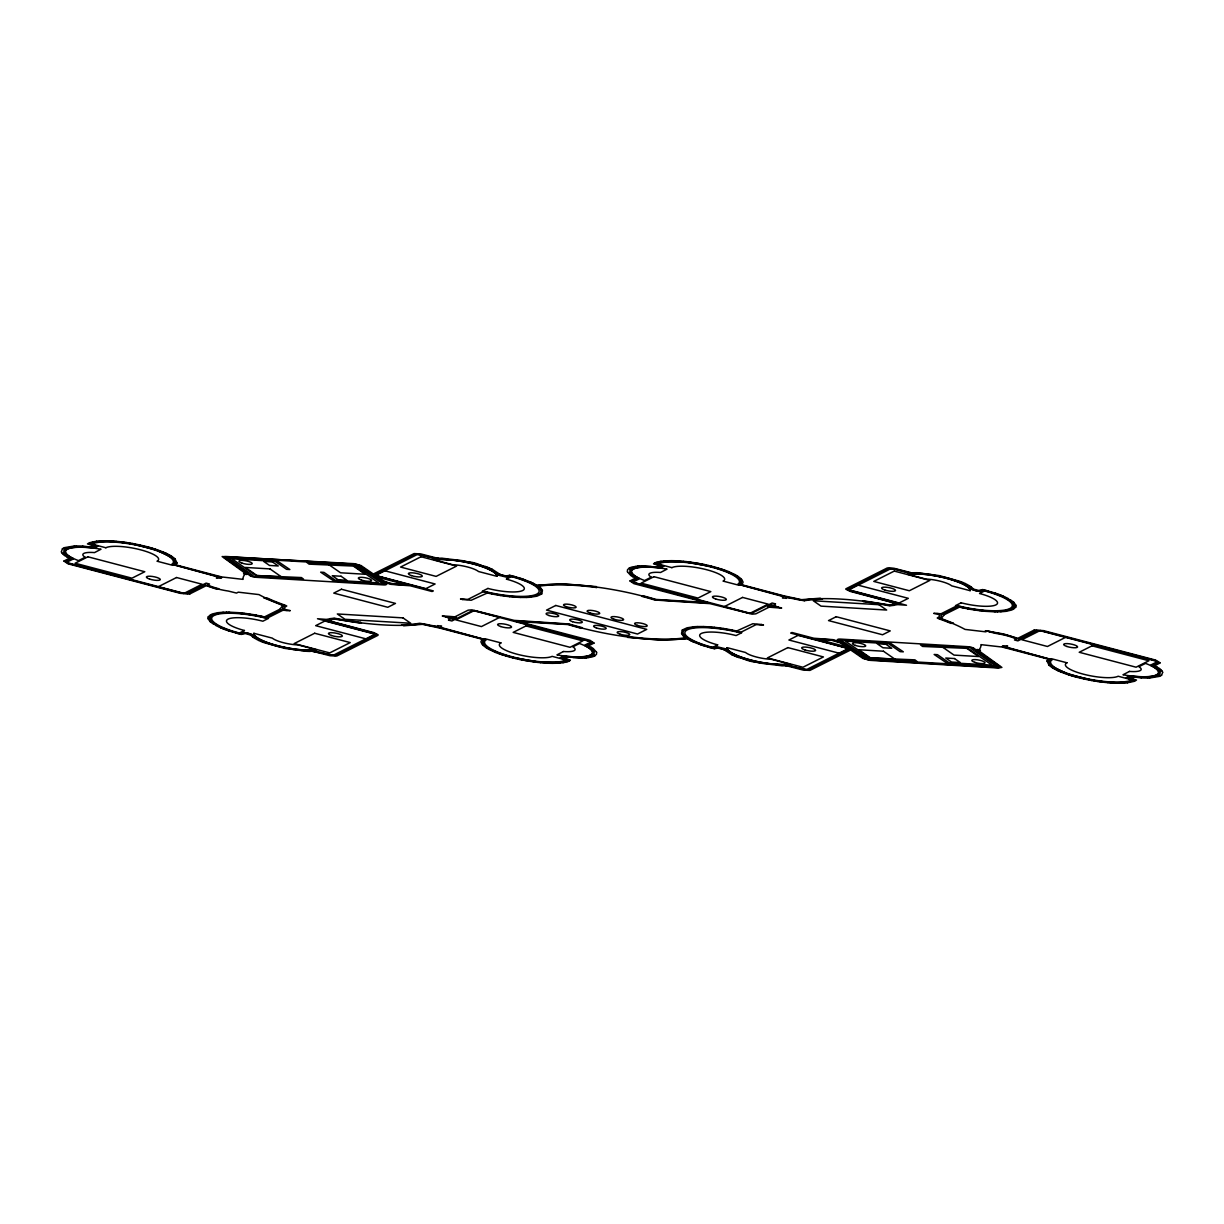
<?xml version="1.0" encoding="UTF-8"?>
<svg xmlns="http://www.w3.org/2000/svg" width="1224" height="1224" viewBox="0 0 1224 1224"><rect width="100%" height="100%" fill="white"/><g stroke="black" fill="none" stroke-linecap="round" stroke-linejoin="round"><path stroke-width="1.5" d="M279.73 609.353L282.805 605.498L263.726 597.771L267.214 598.016A97.92 23.195 10.5 0 0 285.253 605.253L286.783 606.002L285.345 606.905A24.25 5.737 10.5 0 0 284.641 608.496L284.549 609.414M944.27 614.723L941.195 618.503L953.481 623.276A3.993 0.949 10.5 0 0 951.109 623.444L950.375 623.154A97.951 23.195 10.5 0 0 938.793 618.763L937.217 617.998L938.655 617.095A24.25 5.737 10.5 0 0 939.359 615.504L939.451 614.586M177.006 562.994L174.925 558.695M1046.994 661.006L1049.075 665.305M82.727 546.042L95.35 547.771L93.804 548.031A36.399 8.614 10.5 0 0 73.058 558.481L68.758 557.945M581.002 658.191L562.596 656.278L564.157 656.079A36.399 8.614 10.5 0 0 584.904 645.629L587.214 645.293L591.437 647.404M738.118 584.062L738.133 584.047A42.687 10.113 10.5 0 0 709.752 566.697A42.687 10.113 10.5 0 0 657.946 563.989L663.791 566.299L659.843 567.921A36.399 8.614 10.5 0 0 639.096 578.371L636.786 578.707L632.563 576.596M1141.273 677.958L1128.635 676.168L1130.196 675.969A36.399 8.614 10.5 0 0 1150.943 665.519L1155.242 666.055M172.018 564.279L172.094 564.157A42.687 10.113 10.5 0 0 143.713 546.807A42.687 10.113 10.5 0 0 91.907 544.099L97.721 546.332L95.365 547.832M485.913 639.892L485.867 639.953A42.687 10.113 10.5 0 0 514.248 657.303A42.687 10.113 10.5 0 0 566.054 660.011L560.24 657.778L562.596 656.293M1051.982 659.721L1051.951 659.782A42.687 10.113 10.5 0 0 1080.287 677.193A42.687 10.113 10.5 0 0 1132.093 679.901L1126.279 677.668L1128.65 676.183M177.006 563.009L175.751 564.861L217.275 575.8M208.172 616.988L208.157 618.793M1015.828 607.012L1015.844 605.207M1046.994 660.991L1048.249 659.139L1006.725 648.2M63.923 561.066L67.978 563.805L180.525 593.38L189.797 593.946M174.956 563.331L174.971 560.883L173.181 558.511M208.172 616.972L210.696 614.586M483.006 640.779C482.638 648.016 492.997 650.051 498.092 652.82M740.994 583.221C741.361 575.984 731.003 573.949 725.909 571.18M1015.828 607.028L1013.304 609.414M1049.044 660.669L1049.029 663.117L1050.819 665.489M1160.168 662.827L1155.578 660.073L1043.475 630.62L1034.204 630.054M174.956 563.331L173.946 564.769L217.551 576.473L243.086 579.365A99.802 23.639 10.5 0 1 246.055 573.352L246.437 573.062M483.006 640.779L483.893 639.265L435.943 626.611A26.071 6.166 10.5 0 1 423.55 624.148L421.163 623.781A99.802 23.639 10.5 0 1 334.305 618.594L332.653 618.732A26.071 6.166 10.5 0 1 325.722 620.048L373.152 632.9L376.273 634.736L335.162 655.544L309.641 650.862M740.994 583.221L739.985 584.659L788.057 597.389A26.071 6.166 10.5 0 1 800.45 599.852L802.837 600.219A99.802 23.639 10.5 0 1 889.695 605.406L891.347 605.268A26.071 6.166 10.5 0 1 898.339 603.967L850.848 591.1L847.727 589.279L888.869 568.441L894.3 568.778L910.916 573.077L919.239 573.352M1049.044 660.669L1050.008 659.201L1006.449 647.527L980.914 644.635A99.802 23.639 10.5 0 1 977.945 650.648L977.563 650.938M71.329 558.603L65.545 561.694L69.125 563.637M637.367 578.493L631.645 581.844L709.798 603.126L655.636 599.76A93.651 22.185 10.5 0 0 536.755 585.852L529.671 582.287M586.602 645.522L592.355 642.156L514.202 620.874L568.364 624.24A93.651 22.185 10.5 0 0 687.245 638.148L694.329 641.713M1152.641 665.412L1158.455 662.306L1154.875 660.363M220.779 578.248L216.327 577.957L217.153 577.529A3.687 0.872 10.5 0 0 215.195 576.167L172.018 564.356M374.559 574.79L415.915 554.044L437.687 558.725L461.004 560.791M377.895 635.348L336.753 656.033L329.99 655.727L313.436 651.459M541.727 593.946L542.477 590.473M629.962 580.956L633.94 583.664L705.07 602.361L656.232 599.454L642.784 595.66A3.993 0.949 10.5 0 1 641.728 596.302L642.631 596.562A91.815 21.741 10.5 0 1 654.764 600.005L709.889 603.631L752.102 614.173L755.835 613.836L769.085 607.165C797.39 609.368 767.938 607.257 775.542 603.906L772.13 603.019L752.469 612.918A3.687 0.872 10.5 0 1 748.155 612.734L635.47 583.129A3.687 0.872 10.5 0 1 633.512 581.767L639.066 578.983M594.038 643.044L590.06 640.336L518.93 621.639L567.768 624.546L581.216 628.34A3.993 0.949 10.5 0 1 582.272 627.698L581.369 627.438A91.815 21.741 10.5 0 1 569.236 623.995L514.111 620.369L471.898 609.827L468.165 610.164L454.915 616.835C426.273 614.57 456.414 617.003 448.458 620.094L451.87 620.981L471.684 611.021A3.687 0.872 10.5 0 1 475.845 611.266L588.53 640.871A3.687 0.872 10.5 0 1 590.488 642.233L584.98 645.017M682.273 630.054L681.523 633.527M845.998 588.744L887.293 567.951L894.01 568.273L910.564 572.541M849.441 649.21L808.085 669.956L786.313 665.275L762.996 663.209M1003.221 645.752L1007.673 646.043L1006.97 646.394A3.687 0.872 10.5 0 0 1008.806 647.833L1051.982 659.69M630.069 569.328L629.794 572.893M593.931 654.672L594.298 651.275M630.069 569.328L633.695 567.569M593.931 654.672L590.305 656.431M541.712 593.961L536.984 596.18L529.885 597.281M682.288 630.039L687.016 627.82L694.115 626.719M62.439 548.719L61.368 551.84M1161.561 675.281L1162.693 672.328M62.455 548.719L64.153 547.755M1161.545 675.281L1159.847 676.245M211.538 615.534L209.87 618.717L212.349 622.236M1012.462 608.466L1014.13 605.283L1011.651 601.764M63.985 561.02L69.416 558.266M211.538 615.534L218.499 613.316M630.023 580.91L635.455 578.156M593.977 643.09L588.545 645.844M1012.462 608.466L1005.501 610.684M1159.878 663.056L1154.584 665.734M629.258 568.104L627.499 569.757L627.407 571.73M594.742 655.896L596.501 654.243L596.593 652.27M629.258 568.104L630.467 567.538M594.742 655.896L593.533 656.462M654.534 563.101L653.539 563.851L660.011 565.779L658.13 566.727M569.466 660.899L570.415 660.103L563.989 658.221L565.87 657.273M92.091 546.837L93.973 545.889L87.47 543.915L89.015 542.951M73.134 559.077L67.58 561.801A3.687 0.872 10.5 0 0 69.431 563.239L182.116 592.844A3.687 0.872 10.5 0 0 186.278 593.089L206.076 583.129L209.488 584.016L207.544 584.995L208.876 585.546A24.25 5.737 10.5 0 0 218.851 588.744L216.005 588.943L206.198 585.684L189.827 593.931M283.065 608.848L265.899 617.477L257.331 615.825M241.679 634.063C245.488 631.492 251.211 633.481 254.072 636.755M437.503 625.617L441.634 626.153L440.808 626.581A3.687 0.872 10.5 0 0 442.767 627.943L485.943 639.8M786.496 598.383L782.365 597.847L783.192 597.419A3.687 0.872 10.5 0 0 781.233 596.057L738.072 584.276M982.321 589.937C978.588 592.523 972.743 590.488 969.928 587.245M1034.173 630.069L1017.802 638.316L1003.665 633.986L985.305 630.712A3.993 0.949 10.5 0 1 989.084 631.783L995.877 633.42A24.25 5.737 10.5 0 1 1015.124 638.454L1016.456 639.005L1014.512 639.984L1017.924 640.871L1037.723 630.911A3.687 0.872 10.5 0 1 1041.884 631.156L1154.569 660.761A3.687 0.872 10.5 0 1 1156.527 662.123L1151.034 664.907M1065.905 637.184L1047.453 646.486L1021.872 639.754L1040.308 630.467L1154.844 660.363M1131.909 677.163L1130.027 678.111L1136.499 680.039L1134.985 681.049M654.549 563.086L656.248 562.382M569.451 660.914L567.752 661.618M187.93 593.563L205.234 584.858L207.606 585.638A26.102 6.181 10.5 0 0 228.307 591.054L236.507 593.074L238.298 592.171L258.952 594.589A99.802 23.639 10.5 0 0 284.152 605.421L284.32 606.033A26.071 6.166 10.5 0 0 283.127 608.864M1036.07 630.437L1018.766 639.142L1016.394 638.362A26.102 6.181 10.5 0 0 995.693 632.946L987.493 630.926L985.702 631.829L965.048 629.411A99.802 23.639 10.5 0 0 939.848 618.579L939.68 617.967A26.071 6.166 10.5 0 0 940.935 615.152L958.101 606.523L966.669 608.175M64.444 547.648L74.297 545.996M1159.556 676.352L1149.703 678.004M89.612 542.706L96.681 541.176M211.828 614.081L217.933 612.673M1012.171 609.919L1006.067 611.327M1134.388 681.294L1127.319 682.824M631.033 567.324L633.328 566.712M592.967 656.676L590.672 657.288M656.278 562.382L658.359 561.785M567.722 661.618L565.641 662.215M187.899 593.579L181.167 593.074L69.156 563.637M279.562 609.384L264.476 616.911L261.951 616.33M944.438 614.616L959.524 607.089L962.049 607.67M1036.101 630.421L1042.833 630.926M633.711 567.569L635.608 567.125M590.289 656.431L588.392 656.875M658.405 561.785L660.853 561.311M565.595 662.215L563.147 662.689M635.623 567.125L643.074 566.421M588.377 656.875L580.926 657.579M804.306 600.739L797.604 599.607A24.25 5.737 10.5 0 0 790.628 598.215L786.803 597.526M70.273 547.113L64.031 549.438L63.755 553.003M1153.727 676.887L1159.832 674.684L1160.352 671.165M96.283 541.941C77.097 544.007 108.936 546.807 89.474 547.052M1127.717 682.059L1134.709 679.81L1128.054 677.866L1130.486 676.597L1153.712 676.887M70.288 547.113L88.281 546.944M634.874 566.421L637.903 566.054M589.127 657.579L586.097 657.946M96.298 541.941L100.001 541.528M218.515 613.316L229.974 612.704M660.899 561.311L663.699 560.974M563.101 662.689L560.301 663.026M1005.485 610.684L994.026 611.296M1127.702 682.059L1123.999 682.472M217.994 612.673L223.043 612.23M664.112 561.602L655.36 564.05L661.985 565.993L659.614 567.278L650.357 566.559M559.888 662.398L568.67 659.92L562.015 657.976L564.386 656.722L573.643 657.441M1006.006 611.327L1000.957 611.771M96.727 541.176L100.827 540.855M664.127 561.602L665.06 561.495M558.94 662.505L559.873 662.398M1127.273 682.824L1123.173 683.145M663.76 560.959L665.779 560.806M665.076 561.495L685.517 561.969M558.924 662.505L538.483 662.031M560.24 663.041L558.221 663.194M637.918 566.039L638.851 565.978M586.082 657.961L585.149 658.022M100.016 541.528L107.758 541.329M529.824 597.281L526.611 597.45M694.176 626.719L697.389 626.55M1123.984 682.472L1116.242 682.671M638.867 565.978L642.967 565.809M585.133 658.022L581.033 658.191M665.841 560.806L671.548 560.668M558.159 663.194L552.452 663.332M74.312 545.996L76.378 545.935M1149.688 678.004L1147.622 678.065M100.888 540.855L104.3 540.763M223.105 612.23L226.517 612.153M1000.895 611.771L997.484 611.847M1123.112 683.145L1119.7 683.237M526.549 597.45L520.537 597.45M697.451 626.55L703.463 626.55M643.09 566.421L650.342 566.544M580.91 657.579L573.658 657.456M76.408 545.935L82.697 546.042M1147.592 678.065L1141.303 677.958M642.998 565.809L661.358 567.615M438.223 558.175L435.882 558.481L439.064 559.383A36.399 8.614 10.5 0 1 496.638 574.5L499.82 575.326L500.019 574.408M785.777 665.825L788.118 665.565L784.936 664.617A36.399 8.614 10.5 0 1 727.362 649.5L724.333 648.674L723.981 649.592M104.361 540.763L106.748 540.779M997.422 611.847L995.036 611.847M226.578 612.153L228.965 612.153M1119.639 683.237L1117.252 683.221M438.253 558.175L441.665 558.236M785.747 665.825L782.335 665.764M671.624 560.668L675.357 560.745M552.376 663.332L548.643 663.255M106.825 540.779L110.634 540.916M107.773 541.329L114.077 541.605M994.01 611.296L986.376 610.914M994.959 611.832L985.672 611.327M229.041 612.168L238.328 612.673M229.99 612.704L237.624 613.086M1116.227 682.671L1109.923 682.395M1117.175 683.221L1113.366 683.084M310.253 651.443L306.704 651.306M520.475 597.45L513.851 597.082M703.525 626.55L710.149 626.918M442.292 558.251L464.018 560.852L485.484 566.544M781.708 665.749L759.339 663.026L738.516 657.456M675.434 560.745L676.673 560.806M547.327 663.194L548.566 663.255M917.296 572.694L909.095 572.801L912.278 573.735A36.399 8.614 10.5 0 1 969.867 588.866L973.692 589.325M676.75 560.806L678.019 560.883M110.711 540.916L111.981 540.993M1112.019 683.007L1113.289 683.084M545.981 663.117L547.25 663.194M917.327 572.694L939.282 575.617L959.784 581.293M306.673 651.306L284.748 648.399L264.216 642.707M249.528 575.203L252.817 575.402L227.74 557.746L276.777 560.668L289.843 569.527L286.569 569.328L275.125 561.372L231.917 558.802L256.091 575.586L301.425 577.56L303.521 579.136L251.073 576.274L224.313 557.7A4.911 1.163 10.5 0 1 226.639 556.522L353.537 564.096A4.911 1.163 10.5 0 1 359.963 565.779L386.723 584.353L333.923 581.063L320.673 572.174L323.947 572.373L335.407 580.314L378.614 582.899L354.425 566.1L309.091 564.142L306.995 562.55L355.909 565.35L381.888 583.098L385.178 583.282M838.822 640.718L842.112 640.902L868.091 658.65L917.006 661.45L914.909 659.858L869.576 657.9L845.386 641.101L888.593 643.686L900.053 651.627L903.327 651.826L890.077 642.937L837.277 639.647L864.037 658.221A4.911 1.163 10.5 0 0 870.463 659.904L997.361 667.478A4.911 1.163 10.5 0 0 999.687 666.3L972.927 647.726L920.479 644.864L922.575 646.44L967.909 648.414L992.083 665.198L948.875 662.628L937.431 654.672L934.157 654.473L947.223 663.332L996.29 666.208L971.183 648.598L974.472 648.797M304.761 650.648L314.889 651.245L311.722 650.265A36.399 8.614 10.5 0 1 254.133 635.134L250.43 634.843M678.081 560.883L679.381 560.974M112.042 540.993L116.112 541.299M1111.958 683.007L1107.888 682.701M544.619 663.026L545.919 663.117M919.255 573.352L922.116 573.566M304.745 650.648L301.884 650.434M679.442 560.974L683.573 561.311M114.092 541.605L115.408 541.712M1108.592 682.288L1109.908 682.395M544.558 663.026L540.427 662.689M985.029 610.807L986.36 610.914M115.423 541.712L116.754 541.819M513.774 597.082L509.612 596.7M710.226 626.918L714.388 627.3M1107.246 682.181L1108.577 682.288M237.64 613.086L238.971 613.193M922.116 573.566L930.515 574.561M301.884 650.434L293.485 649.439M985.014 610.807L972.422 609.215M985.595 611.327L979.934 610.73M116.188 541.299L121.849 541.895M116.77 541.819L126.516 542.966M1107.23 682.181L1097.484 681.034M1107.812 682.701L1102.151 682.105M238.405 612.673L244.066 613.27M238.986 613.193L251.578 614.785M683.65 561.326L686.45 561.617M540.35 662.674L537.55 662.383M685.547 561.984L710.96 566.528M509.536 596.685L505.237 596.18M714.464 627.315L718.763 627.82M538.453 662.016L513.04 657.472M686.526 561.632L687.903 561.785M536.097 662.215L537.474 662.368M687.98 561.801L690.841 562.168M979.858 610.715L975.513 610.133M121.941 541.911L124.802 542.278M1102.059 682.089L1099.198 681.722M244.142 613.285L248.487 613.867M536.02 662.199L533.159 661.832M505.16 596.18L500.8 595.553M718.84 627.82L723.2 628.447M690.917 562.183L696.793 563.101M124.879 542.293L126.271 542.492M1097.729 681.508L1099.121 681.707M533.083 661.817L527.207 660.899M930.531 574.561L946.397 577.713M293.469 649.439L277.603 646.287M975.436 610.118L971.045 609.414M939.099 614.54L933.713 613.346L937.278 613.331A3.687 0.872 10.5 0 0 941.44 613.576L956.372 606.064L959.846 606.247M783.589 595.782L801.567 599.668L820.294 598.199A3.993 0.949 10.5 0 0 822.406 599.209L822.451 599.224A97.951 23.195 10.5 0 0 804.306 600.739M1006.342 648.093L1003.068 647.267A3.993 0.949 10.5 0 0 1002.349 646.241L1003.236 646.364M1097.469 681.018L1094.639 680.59M1097.653 681.493L1091.762 680.544M126.347 542.507L132.238 543.456M126.531 542.982L129.362 543.41M217.551 575.892L220.932 576.734A3.993 0.949 10.5 0 0 221.651 577.759L220.764 577.636M440.411 628.218L422.433 624.332L403.706 625.801A3.993 0.949 10.5 0 0 401.594 624.791L401.594 624.791A97.92 23.195 10.5 0 0 419.694 623.261L426.396 624.393A24.25 5.737 10.5 0 0 433.373 625.785L437.197 626.474M284.901 609.46L290.287 610.654L286.722 610.669A3.687 0.872 10.5 0 0 282.56 610.424L267.628 617.936L264.155 617.753M248.564 613.882L252.955 614.586M723.277 628.463L724.684 628.692M499.316 595.308L500.723 595.537M972.391 609.2L969.546 608.711M1094.608 680.575L1091.762 680.1M724.761 628.692L730.652 629.748M499.239 595.308L493.349 594.252M129.392 543.425L132.238 543.9M251.608 614.8L254.454 615.289M461.004 560.791L466.543 561.831M762.996 663.209L757.457 662.169M969.546 609.154L970.953 609.414M696.869 563.101L698.277 563.361M525.723 660.639L527.131 660.899M253.047 614.586L254.454 614.846M969.53 608.711L966.685 608.175M968.046 608.894L969.469 609.139M698.353 563.377L702.744 564.203M1091.747 680.085L1067.558 673.95L1051.783 666.315M1090.263 680.269L1091.686 680.529M132.314 543.471L133.737 543.731M132.253 543.915L156.442 550.05L172.217 557.685M525.647 660.623L521.256 659.797M254.531 614.861L255.954 615.106M254.47 615.289L257.315 615.825M967.97 608.879L962.125 607.685M1090.186 680.253L1084.342 679.06M133.814 543.747L139.658 544.94M256.03 615.121L261.875 616.315M730.728 629.763L732.136 630.054M491.864 593.946L493.272 594.237M702.821 564.218L704.228 564.509M732.227 630.069L736.557 631.003M491.773 593.931L487.443 592.997M519.772 659.491L521.179 659.782M466.558 561.847C482.975 561.648 495.46 577.315 510.622 575.953M757.442 662.153C741.01 662.062 728.173 646.899 713.378 648.047M982.719 589.57L978.71 590.442L973.554 589.142M737.491 632.135L740.841 632.288L755.774 624.776A3.687 0.872 10.5 0 1 759.936 625.036L763.501 625.02L761.527 624.5M486.617 591.896L483.159 591.712L468.226 599.224A3.687 0.872 10.5 0 1 464.064 598.964L460.499 598.98L462.519 599.515M241.281 634.43L245.29 633.558L250.583 635.042M704.305 564.524L708.62 565.503M519.695 659.476L515.381 658.497M1084.265 679.045L1077.135 677.331M139.735 544.955L146.865 546.669M736.634 631.018L752.775 623.75L761.45 624.485M487.366 592.982L471.225 600.25L462.58 599.531M982.75 589.57L985.779 590.335M509.719 575.265L505.497 576.091L500.279 574.714M714.388 648.766L718.503 647.909L723.721 649.286M241.174 634.414L238.221 633.665M982.352 589.937L991.715 592.523M708.696 565.519L711.496 566.192M515.304 658.481L512.504 657.808M241.526 634.032L232.285 631.477M509.796 575.28L513.958 576.351M714.204 648.72L710.042 647.649M946.397 577.728L950.987 578.967M277.603 646.272L273.013 645.033M711.557 566.222L712.904 566.559M710.976 566.528L714.984 567.599M510.637 575.953L517.232 577.774M713.363 648.047L706.768 646.226M513.024 657.472L509.016 656.401M511.097 657.441L512.443 657.778M909.738 573.276L894.407 569.252A3.687 0.872 10.5 0 0 890.246 568.992L849.762 589.387A3.687 0.872 10.5 0 0 851.598 590.825L906.51 605.253L897.85 604.61A24.25 5.737 10.5 0 0 893.948 605.344L889.557 605.819A97.951 23.195 10.5 0 0 863.211 601.657A3.993 0.949 10.5 0 0 862.568 600.724L889.45 604.916L896.152 603.478L850.144 591.376L845.998 589.325M971.871 589.586L979.889 591.544L984.586 590.962A42.687 10.113 10.5 0 1 1010.519 608.16A42.687 10.113 10.5 0 1 960.06 606.308M437.351 558.19L420.781 553.906L414.094 553.585L373.335 574.025L360.988 565.519L354.073 563.667L222.141 556.553L244.509 572.756L243.576 573.796A3.993 0.949 10.5 0 1 246.865 574.53L248.197 573.26L225.706 557.318L355.45 564.754L382.684 581.798A97.92 23.195 10.5 0 1 391.022 584.368M436.524 558.909L421.178 554.885A3.687 0.872 10.5 0 0 417.017 554.64L376.426 575.096A3.687 0.872 10.5 0 0 378.384 576.458L433.296 590.901L432.072 591.513L410.147 585.761L391.022 584.353M498.642 575.234L506.675 577.192L511.372 576.611A42.687 10.113 10.5 0 1 534.536 585.653L535.148 586.051A42.687 10.113 10.5 0 1 529.548 595.981A42.687 10.113 10.5 0 1 486.831 591.942M725.358 648.766L717.325 646.808L712.628 647.389A42.687 10.113 10.5 0 1 689.464 638.347L688.852 637.949A42.687 10.113 10.5 0 1 694.452 628.019A42.687 10.113 10.5 0 1 737.169 632.058M787.476 665.091L802.822 669.115A3.687 0.872 10.5 0 0 806.983 669.36L847.574 648.904A3.687 0.872 10.5 0 0 845.616 647.542L790.704 633.099L791.928 632.487L813.853 638.24L832.978 639.647A97.951 23.195 10.5 0 0 841.316 642.202L868.55 659.246L998.294 666.682L975.803 650.74L977.089 649.454A3.993 0.949 10.5 0 0 980.424 650.204L979.491 651.245L1001.89 667.417L998.218 668.013L869.927 660.333L863.012 658.481L850.665 649.975L809.936 670.4L803.296 670.109L786.649 665.81M252.129 634.414L244.112 632.456L239.414 633.038A42.687 10.113 10.5 0 1 213.481 615.84A42.687 10.113 10.5 0 1 263.94 617.692M314.262 650.724L329.593 654.748A3.687 0.872 10.5 0 0 333.754 655.008L374.36 634.537A3.687 0.872 10.5 0 0 372.402 633.175L317.49 618.747L326.15 619.39A24.25 5.737 10.5 0 0 330.052 618.656L334.443 618.181A97.92 23.195 10.5 0 0 360.805 622.343M985.856 590.366L995.127 593.105M712.98 566.59L717.034 567.707M1075.743 676.948L1077.059 677.3M146.941 546.7L148.257 547.052M511.02 657.41L506.966 656.293M238.145 633.634L228.873 630.896M1074.366 676.581L1075.667 676.933M514.034 576.382L520.644 578.325M709.966 647.618L703.356 645.675M148.334 547.067L149.634 547.419M715 567.615L721.288 569.543M1074.29 676.551L1071.673 675.786M149.71 547.449L152.327 548.214M509 656.385L502.712 654.457M841.913 642.86L840.536 642.462A99.802 23.639 10.5 0 1 832.045 639.861L813.945 638.744L849.441 648.812M382.087 581.14L383.464 581.538A99.802 23.639 10.5 0 1 391.955 584.139L410.055 585.256L374.559 575.188M950.987 578.967L961.085 582.456M273.013 645.033L262.915 641.544M717.111 567.722L718.381 568.104M505.619 655.896L506.889 656.278M1070.342 675.388L1071.597 675.77M718.442 568.12L722.252 569.328M783.314 595.69L741.79 584.751L743.106 582.196L741.775 579.426M517.247 577.789L529.655 582.287M706.753 646.211L694.345 641.713M440.686 628.31L482.21 639.249L480.894 641.804L482.225 644.574M505.558 655.88L501.748 654.672M152.403 548.23L153.658 548.612M991.731 592.523L1001.905 596.226M1069.057 674.975L1070.281 675.373M153.719 548.627L154.943 549.025M232.269 631.477L222.095 627.774M1068.996 674.959L1066.548 674.149M520.72 578.355L523.153 579.166M703.28 645.645L700.847 644.834M155.004 549.041L157.452 549.851M995.204 593.12L996.367 593.518M722.313 569.344L724.7 570.17M721.303 569.543L725.893 571.18M502.697 654.457L498.107 652.82M501.687 654.656L499.3 653.83M227.633 630.482L228.796 630.88M996.443 593.548L998.769 594.374M1066.486 674.118L1060.795 671.976M523.214 579.182L530.986 582.211M700.786 644.818L693.014 641.789M157.513 549.882L163.205 552.024M227.557 630.452L225.231 629.626M724.761 570.2L725.893 570.598M738.485 657.441L736.389 656.661M485.515 566.559L487.611 567.339M498.107 653.402L499.239 653.8M998.83 594.405L999.916 594.803M725.954 570.629L728.158 571.47M498.046 653.371L495.842 652.53M224.084 629.197L225.17 629.595M960.335 581.507L962.829 582.502M263.665 642.493L261.171 641.498M999.977 594.833L1001.048 595.247M222.952 628.754L224.023 629.167M736.374 656.661L734.874 656.064M487.626 567.339L489.126 567.936M1001.11 595.277L1003.19 596.134M728.219 571.501L729.244 571.914M494.756 652.086L495.781 652.499M222.89 628.723L220.81 627.866M734.859 656.049L732.977 655.253M489.141 567.951L491.023 568.747M961.1 582.456L967.817 585.776M262.9 641.544L256.183 638.224M1060.734 671.961L1058.714 671.089M729.305 571.929L735.027 574.591M494.695 652.071L488.973 649.409M163.266 552.039L165.286 552.911M962.86 582.502L965.139 583.511M261.14 641.498L258.861 640.489M1003.236 596.149L1008.744 598.811M1001.921 596.226L1004.736 597.511M222.08 627.774L219.264 626.489M220.764 627.851L215.256 625.189M732.962 655.238L731.646 654.641M491.038 568.762L492.354 569.359M1057.735 670.645L1058.668 671.073M692.968 641.759L691.086 640.886M531.032 582.241L532.914 583.114M165.332 552.927L166.265 553.355M965.17 583.527L967.235 584.537M258.83 640.473L256.765 639.463M1056.786 670.201L1057.689 670.63M166.311 553.37L167.214 553.799M731.615 654.626L723.981 649.592M492.385 569.374L500.019 574.408M1004.736 597.511L1011.636 601.764M1056.74 670.171L1055.011 669.298M691.04 640.871L687.352 638.897L660.164 640.137L627.652 637.398A3.993 0.949 10.5 0 0 627.147 636.434L627.254 636.434A91.815 21.741 10.5 0 0 684.461 637.857L684.981 637.322M532.96 583.129L536.648 585.103L563.836 583.863L596.348 586.602A3.993 0.949 10.5 0 0 596.853 587.566L596.746 587.566A91.815 21.741 10.5 0 0 539.539 586.143L539.019 586.678M167.26 553.829L168.989 554.702M219.264 626.489L212.364 622.236M636.954 578.111L629.794 572.893M587.046 645.889L594.206 651.107M1155.257 666.07L1156.772 666.881M68.743 557.93L67.228 557.119M1054.966 669.283L1052.655 667.952M735.073 574.607L737.384 575.938M488.927 649.393L486.617 648.062M169.034 554.717L171.345 556.048M968.016 584.965L970.678 586.587M255.984 639.035L253.322 637.413M1156.787 666.896L1159.342 668.518M67.213 557.104L64.658 555.482M1155.808 667.264L1152.656 665.504M68.192 556.736L71.359 558.527M632.548 576.596L630.697 575.387M591.452 647.404L593.303 648.613M1155.823 667.264L1158.439 669.084M68.177 556.736L65.561 554.916M967.817 585.776L969.928 587.245M256.183 638.224L254.072 636.755M1010.305 599.729L1013.824 602.33M1052.609 667.937L1049.106 665.336M737.429 575.953L741.361 578.983M486.571 648.047L482.638 645.017M171.391 556.063L174.894 558.664M213.695 624.271L210.176 621.67M967.067 648.521L978.649 656.554L954.031 655.1L942.465 647.052M353.598 566.222L365.165 574.255L340.563 572.786L328.981 564.754M970.693 586.602L972.667 588.178M253.307 637.398L251.333 635.822M1159.358 668.518L1160.597 669.513M630.681 575.372L627.484 571.914M593.319 648.628L596.593 652.254M64.642 555.482L63.403 554.487M1051.783 666.315L1050.819 665.489M684.369 636.862L683.405 636.021M539.631 587.138L540.595 587.979M172.217 557.685L173.181 558.511M1158.439 669.084L1160.245 670.997M65.561 554.916L63.755 553.003M1160.612 669.513L1161.744 670.676M63.388 554.487L62.256 553.324M1013.839 602.361L1015.844 605.192M683.375 636.006L681.722 633.956M540.625 587.994L542.278 590.044M210.161 621.639L208.157 618.808M1161.744 670.676L1162.632 672.144M62.256 553.324L61.445 552.024M378.002 634.675L373.932 632.64L327.848 620.522L334.55 619.084L361.432 623.276A3.993 0.949 10.5 0 1 360.759 622.358M838.18 640.259A4.911 1.163 10.5 0 1 840.506 639.096L967.388 646.67A4.911 1.163 10.5 0 1 973.83 648.353M385.82 583.741A4.911 1.163 10.5 0 1 383.495 584.904L256.612 577.33A4.911 1.163 10.5 0 1 250.17 575.647M253.888 633.298L253.873 633.328A35.924 8.507 10.5 0 0 277.251 645.568A35.924 8.507 10.5 0 0 316.526 649.791L298.212 644.941A18.375 4.361 10.5 0 1 272.309 638.132L253.888 633.298M496.898 576.305L478.492 571.516A18.375 4.361 10.5 0 0 452.589 564.708L434.26 559.858A35.924 8.507 10.5 0 1 473.52 564.08A35.924 8.507 10.5 0 1 496.898 576.305M727.102 647.649L727.102 647.695A35.924 8.507 10.5 0 0 750.48 659.92A35.924 8.507 10.5 0 0 789.74 664.142L771.426 659.308A18.375 4.361 10.5 0 1 745.523 652.484L727.102 647.649M970.127 590.672L951.721 585.868A18.375 4.361 10.5 0 0 925.803 579.059L907.474 574.209A35.924 8.507 10.5 0 1 946.749 578.432A35.924 8.507 10.5 0 1 970.127 590.672M85.175 557.303L78.443 560.607A35.924 8.507 10.5 0 1 67.672 549.117A35.924 8.507 10.5 0 1 101.011 549.224L94.523 552.59A18.375 4.361 10.5 0 0 85.206 557.303M87.914 556.798L75.108 563.239L131.978 578.187L144.784 571.73L87.914 556.798M176.547 577.514L158.095 586.816L183.692 593.533L202.128 584.246L176.547 577.514M244.433 630.498L238.787 633.343A44.523 10.542 10.5 0 1 212.425 615.029A44.523 10.542 10.5 0 1 268.5 618.365L262.869 621.211A27.632 6.548 10.5 0 0 228.062 619.13A27.632 6.548 10.5 0 0 244.433 630.498M341.45 589.234L333.769 593.105L387.794 607.288L395.474 603.417L341.45 589.234M383.923 570.537L374.712 575.188L425.891 588.637L435.101 583.986L383.923 570.537M421.056 556.736L400.569 567.064L436.111 576.397L456.598 566.069L421.056 556.736M324.895 621.012L315.67 625.663L366.848 639.096L376.074 634.445L324.895 621.012M314.675 633.252L294.188 643.579L329.73 652.912L350.217 642.585L314.675 633.252M487.917 588.438L482.287 591.269A44.523 10.542 10.5 0 0 538.361 594.619A44.523 10.542 10.5 0 0 511.984 576.305L506.353 579.136A27.632 6.548 10.5 0 1 522.724 590.504A27.632 6.548 10.5 0 1 487.917 588.438M453.171 617.722L451.748 618.426L449.315 617.477L453.171 617.722M456.368 617.416L452.727 619.252L445.582 616.712L456.368 617.416M474.269 610.577L455.833 619.864L481.414 626.581L499.851 617.294L474.269 610.577M555.757 605.467L546.531 610.118L637.52 634.017L646.731 629.365L555.757 605.467M525.983 625.923L513.177 632.38L570.047 647.312L582.853 640.856L525.983 625.923M651.229 577.192L644.589 580.528A35.924 8.507 10.5 0 1 633.711 569.007A35.924 8.507 10.5 0 1 667.065 569.114L660.562 572.48A18.375 4.361 10.5 0 0 651.245 577.192M653.953 576.688L641.147 583.144L698.017 598.077L710.823 591.62L653.953 576.688M563.438 651.52L556.935 654.886A35.924 8.507 10.5 0 0 590.289 654.993A35.924 8.507 10.5 0 0 579.503 643.503L572.771 646.808A18.375 4.361 10.5 0 1 563.423 651.505M742.586 597.419L724.149 606.706L749.731 613.423L768.167 604.136L742.586 597.419M771.273 604.748L767.632 606.584L778.418 607.288L771.273 604.748M772.252 605.574L770.829 606.278L774.685 606.523L772.252 605.574M717.647 644.864L712.016 647.695A44.523 10.542 10.5 0 1 685.639 629.381A44.523 10.542 10.5 0 1 741.713 632.731L736.083 635.562A27.632 6.548 10.5 0 0 701.276 633.497A27.632 6.548 10.5 0 0 717.647 644.864M857.152 584.904L847.926 589.555L899.105 602.988L908.33 598.337L857.152 584.904M894.27 571.088L873.783 581.415L909.325 590.748L929.812 580.421L894.27 571.088M798.109 635.363L788.899 640.014L840.077 653.463L849.288 648.812L798.109 635.363M836.206 616.712L828.526 620.583L882.55 634.766L890.231 630.896L836.206 616.712M787.889 647.603L767.402 657.931L802.944 667.264L823.431 656.936L787.889 647.603M961.131 602.789L955.5 605.635A44.523 10.542 10.5 0 0 1011.575 608.971A44.523 10.542 10.5 0 0 985.213 590.657L979.567 593.502A27.632 6.548 10.5 0 1 995.938 604.87A27.632 6.548 10.5 0 1 961.131 602.789M1092.022 645.813L1079.216 652.27L1136.086 667.202L1148.892 660.761L1092.022 645.813M1129.477 671.41L1122.989 674.776A35.924 8.507 10.5 0 0 1156.328 674.883A35.924 8.507 10.5 0 0 1145.557 663.393L1138.825 666.697A18.375 4.361 10.5 0 1 1129.477 671.41M397.494 584.093C390.64 584.001 383.479 581.645 378.109 577.346L405.328 584.491L397.494 584.093M830.714 639.953L818.672 639.509L845.891 646.654L840.551 642.952L830.714 639.953M272.447 561.954L263.695 561.433L269.494 565.442L278.246 565.978L272.447 561.954M878.954 604.687L813.317 600.77L821.029 606.125L886.666 610.042L878.954 604.687M269.969 568.9L245.351 567.446L256.933 575.479L281.535 576.948L269.969 568.9M341.037 576.244L332.285 575.724L338.069 579.748L346.82 580.268L341.037 576.244M885.931 644.252L877.18 643.732L882.963 647.756L891.715 648.276L885.931 644.252M402.971 617.875L337.334 613.958L345.046 619.313L410.683 623.23L402.971 617.875M883.437 651.214L858.835 649.745L870.402 657.778L895.019 659.246L883.437 651.214M954.506 658.558L945.754 658.022L951.553 662.046L960.304 662.567L954.506 658.558M1066.976 662.796L1051.34 658.696A44.523 10.542 10.5 0 0 1077.717 677.01A44.523 10.542 10.5 0 0 1133.791 680.345L1118.155 676.245A27.632 6.548 10.5 0 1 1083.347 674.164A27.632 6.548 10.5 0 1 1066.976 662.796M671.884 567.645L656.248 563.545A44.523 10.542 10.5 0 1 712.322 566.88A44.523 10.542 10.5 0 1 738.699 585.194L723.063 581.094A27.632 6.548 10.5 0 0 706.692 569.726A27.632 6.548 10.5 0 0 671.884 567.645M500.937 642.906L485.301 638.806A44.523 10.542 10.5 0 0 511.678 657.12A44.523 10.542 10.5 0 0 567.752 660.455L552.116 656.355A27.632 6.548 10.5 0 1 517.308 654.274A27.632 6.548 10.5 0 1 500.937 642.906M105.845 547.755L90.209 543.655A44.523 10.542 10.5 0 1 146.283 546.99A44.523 10.542 10.5 0 1 172.66 565.304L157.024 561.204A27.632 6.548 10.5 0 0 140.653 549.836A27.632 6.548 10.5 0 0 105.845 547.755M637.429 625.388A6.441 1.53 10.5 0 0 647.221 625.877A6.441 1.53 10.5 0 0 637.995 622.802A6.441 1.53 10.5 0 0 637.429 625.388M620.017 634.17A6.441 1.53 10.5 0 0 629.809 634.659A6.441 1.53 10.5 0 0 620.583 631.584A6.441 1.53 10.5 0 0 620.017 634.17M613.836 619.191A6.441 1.53 10.5 0 0 623.628 619.681A6.441 1.53 10.5 0 0 614.402 616.605A6.441 1.53 10.5 0 0 613.836 619.191M596.425 627.973A6.441 1.53 10.5 0 0 606.201 628.463A6.441 1.53 10.5 0 0 596.975 625.388A6.441 1.53 10.5 0 0 596.425 627.973M589.953 612.918A6.441 1.53 10.5 0 0 599.745 613.408A6.441 1.53 10.5 0 0 590.519 610.332A6.441 1.53 10.5 0 0 589.953 612.918M572.541 621.7A6.441 1.53 10.5 0 0 582.318 622.19A6.441 1.53 10.5 0 0 573.092 619.115A6.441 1.53 10.5 0 0 572.541 621.7M566.345 606.721A6.441 1.53 10.5 0 0 576.137 607.211A6.441 1.53 10.5 0 0 566.911 604.136A6.441 1.53 10.5 0 0 566.345 606.721M548.933 615.504A6.441 1.53 10.5 0 0 558.725 615.978A6.441 1.53 10.5 0 0 549.5 612.918A6.441 1.53 10.5 0 0 548.933 615.504M1066.854 646.456A7.069 1.668 10.5 0 0 1077.579 646.991A7.069 1.668 10.5 0 0 1067.481 643.625A7.069 1.668 10.5 0 0 1066.854 646.456M884.784 589.999A7.069 1.668 10.5 0 0 895.509 590.534A7.069 1.668 10.5 0 0 885.411 587.168A7.069 1.668 10.5 0 0 884.784 589.999M715.627 598.964A7.069 1.668 10.5 0 0 726.337 599.5A7.069 1.668 10.5 0 0 716.239 596.134A7.069 1.668 10.5 0 0 715.627 598.964M804.872 649.898A7.069 1.668 10.5 0 0 815.597 650.434A7.069 1.668 10.5 0 0 805.484 647.068A7.069 1.668 10.5 0 0 804.872 649.898M149.588 579.074A7.069 1.668 10.5 0 0 160.298 579.61A7.069 1.668 10.5 0 0 150.2 576.244A7.069 1.668 10.5 0 0 149.588 579.074M331.643 635.531A7.069 1.668 10.5 0 0 342.368 636.067A7.069 1.668 10.5 0 0 332.27 632.701A7.069 1.668 10.5 0 0 331.643 635.531M500.815 626.566A7.069 1.668 10.5 0 0 511.54 627.101A7.069 1.668 10.5 0 0 501.442 623.735A7.069 1.668 10.5 0 0 500.815 626.566M411.57 575.632A7.069 1.668 10.5 0 0 422.295 576.167A7.069 1.668 10.5 0 0 412.182 572.801A7.069 1.668 10.5 0 0 411.57 575.632M855.454 645.431A6.763 1.607 10.5 0 0 865.705 645.935A6.763 1.607 10.5 0 0 856.035 642.722A6.763 1.607 10.5 0 0 855.454 645.431M974.809 662.337A6.763 1.607 10.5 0 0 985.06 662.857A6.763 1.607 10.5 0 0 975.39 659.629A6.763 1.607 10.5 0 0 974.809 662.337M361.325 580.038A6.763 1.607 10.5 0 0 371.576 580.543A6.763 1.607 10.5 0 0 361.906 577.33A6.763 1.607 10.5 0 0 361.325 580.038M241.97 563.132A6.763 1.607 10.5 0 0 252.22 563.637A6.763 1.607 10.5 0 0 242.566 560.408A6.763 1.607 10.5 0 0 241.97 563.132"/></g></svg>
